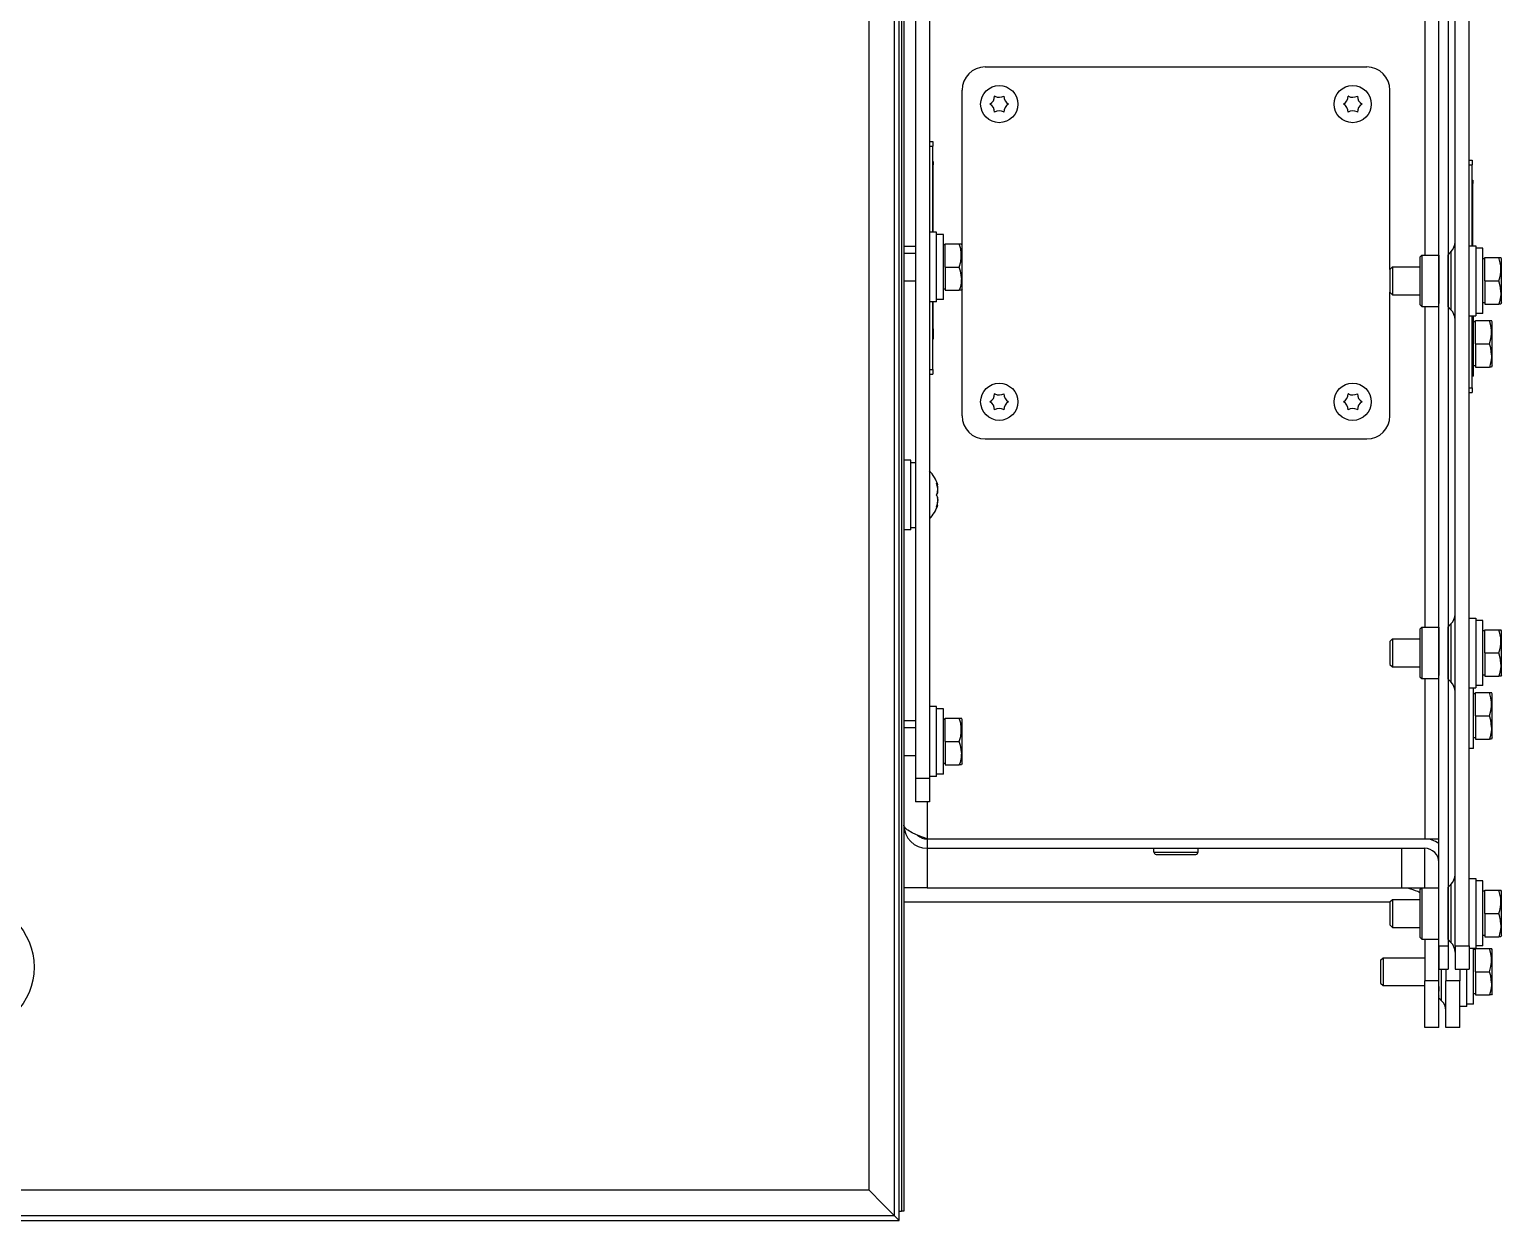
# Model space of a CAD drawing. Extents: x 39751 to 116307, y -36149 to -14965.
# Drawn here: x 58185.5 to 58502, y -20941.5 to -20685.4 of the extents above; entities that cross this region are included whole.
import ezdxf

# ---------------------------------------------------------------- set-up
doc = ezdxf.new("R2010")
doc.units = 0
doc.header["$LTSCALE"] = 1500

# ---------------------------------------------------------------- blocks, each defined once
blk = doc.blocks.new('A$C39DA5095')
at = {"color": 7}
for p, q in [((1624.5, 69.41), (1624.5, 465.11)), ((1630, 63.91), (1630, 443.06)), ((1631, 62.91), (1631, 439.04)), ((1631.51, 436.99), (1631.51, 64.91)), ((1632, 435.03), (1632, 64.91)), ((1747, 121.94), (1747, 407.94)), ((1749, 407.94), (1749, 121.94)), ((1750.5, 121.94), (1750.5, 407.94)), ((1753.5, 121.94), (1753.5, 407.94)), ((1634.5, 377.91), (1634.5, 157.91)), ((1637.5, 377.91), (1637.5, 157.91)), ((1744, 339.42), (1744, 270.47)), ((1649.5, 310.94), (1731.5, 310.94)), ((1644.5, 272.66), (1644.5, 305.94)), ((1736.5, 267.4), (1736.5, 305.94)), ((1644.5, 235.94), (1644.5, 263.16)), ((1736.5, 235.94), (1736.5, 262.48)), ((1744, 259.42), (1744, 190.47)), ((1649.5, 230.94), (1731.5, 230.94)), ((1744, 179.42), (1744, 144.94)), ((1637, 144.94), (1744, 144.94)), ((1637, 142.94), (1744, 142.94)), ((1747, 116.94), (1747, 142.94)), ((1637, 134.41), (1739, 134.41)), ((1632, 131.41), (1736.51, 131.41)), ((1624.5, 69.41), (139.5, 69.41)), ((1630, 63.91), (134, 63.91)), ((133, 62.91), (1631, 62.91))]:
    blk.add_line(p, q, dxfattribs=at)
at = {"color": 7, "ltscale": 0.002176}
for p, q in [((1651.58, 304.63), (1651.5, 304.67)), ((1727.58, 304.63), (1727.5, 304.67)), ((1653.42, 301.25), (1653.5, 301.21)), ((1729.42, 301.25), (1729.5, 301.21)), ((1651.58, 240.63), (1651.5, 240.67)), ((1727.58, 240.63), (1727.5, 240.67)), ((1653.42, 237.25), (1653.5, 237.21)), ((1729.42, 237.25), (1729.5, 237.21))]:
    blk.add_line(p, q, dxfattribs=at)
at = {"color": 7, "ltscale": 0.01748}
for p, q in [((1637.5, 294.9), (1638.2, 294.9)), ((1637.5, 293.9), (1638.2, 293.9)), ((1753.5, 290.91), (1754.2, 290.91)), ((1753.5, 289.91), (1754.2, 289.91)), ((1639, 275.41), (1638.3, 275.41)), ((1754.3, 272.44), (1755, 272.44)), ((1637.5, 245.9), (1638.2, 245.9)), ((1637.5, 244.9), (1638.2, 244.9)), ((1753.5, 241.91), (1754.2, 241.91)), ((1753.5, 240.91), (1754.2, 240.91))]:
    blk.add_line(p, q, dxfattribs=at)
at = {"color": 7, "ltscale": 0.025}
for p, q in [((1638.2, 294.9), (1638.2, 293.9)), ((1754.2, 290.91), (1754.2, 289.91)), ((1638.2, 245.9), (1638.2, 244.9)), ((1754.2, 241.91), (1754.2, 240.91)), ((1633.5, 225.91), (1634.5, 225.91)), ((1633.5, 211.91), (1634.5, 211.91)), ((1754.5, 164.41), (1753.5, 164.41))]:
    blk.add_line(p, q, dxfattribs=at)
at = {"color": 7, "ltscale": 0.462238}
blk.add_line((1638.2, 275.41), (1638.2, 293.9), dxfattribs=at)
at = {"color": 7, "ltscale": 0.002539}
for p, q in [((1638.2, 290.6), (1638.3, 290.6)), ((1638.2, 289.85), (1638.3, 289.85)), ((1754.2, 286.61), (1754.3, 286.61)), ((1754.2, 285.86), (1754.3, 285.86)), ((1638.2, 254.65), (1638.3, 254.65)), ((1638.2, 252.4), (1638.3, 252.4)), ((1754.2, 250.66), (1754.3, 250.66)), ((1754.2, 248.41), (1754.3, 248.41))]:
    blk.add_line(p, q, dxfattribs=at)
at = {"color": 7, "ltscale": 0.01875}
for p, q in [((1638.3, 290.6), (1638.3, 289.85)), ((1754.3, 286.61), (1754.3, 285.86))]:
    blk.add_line(p, q, dxfattribs=at)
at = {"color": 7, "ltscale": 0.360988}
blk.add_line((1638.3, 275.41), (1638.3, 289.85), dxfattribs=at)
at = {"color": 7, "ltscale": 0.436583}
blk.add_line((1754.2, 272.44), (1754.2, 289.91), dxfattribs=at)
at = {"color": 7, "ltscale": 0.335333}
blk.add_line((1754.3, 272.44), (1754.3, 285.86), dxfattribs=at)
at = {"color": 7, "ltscale": 0.0375}
for p, q in [((1639, 275.41), (1637.5, 275.41)), ((1640.5, 274.91), (1639, 274.91)), ((1640.5, 274.91), (1639, 274.91)), ((1753.5, 272.44), (1755, 272.44)), ((1756.5, 271.94), (1755, 271.94)), ((1756.5, 271.94), (1755, 271.94)), ((1639, 260.41), (1637.5, 260.41)), ((1640.5, 260.91), (1639, 260.91)), ((1753.5, 257.44), (1755, 257.44)), ((1756.5, 257.94), (1755, 257.94)), ((1633.5, 226.41), (1632, 226.41)), ((1633.5, 211.41), (1632, 211.41)), ((1753.5, 192.44), (1755, 192.44)), ((1753.5, 192.44), (1755, 192.44)), ((1756.5, 191.94), (1755, 191.94)), ((1756.5, 191.94), (1755, 191.94)), ((1753.5, 177.44), (1755, 177.44)), ((1756.5, 177.94), (1755, 177.94)), ((1639, 173.41), (1637.5, 173.41)), ((1639, 173.41), (1637.5, 173.41)), ((1639, 173.41), (1637.5, 173.41)), ((1640.5, 172.91), (1639, 172.91)), ((1640.5, 172.91), (1639, 172.91)), ((1640.5, 172.91), (1639, 172.91)), ((1639, 158.41), (1637.5, 158.41)), ((1640.5, 158.91), (1639, 158.91)), ((1753.5, 136.44), (1755, 136.44)), ((1753.5, 136.44), (1755, 136.44)), ((1756.5, 135.94), (1755, 135.94)), ((1756.5, 135.94), (1755, 135.94)), ((1753.5, 121.44), (1755, 121.44)), ((1756.5, 121.94), (1755, 121.94)), ((1753, 108.91), (1751.5, 108.91)), ((1754.5, 109.41), (1753, 109.41))]:
    blk.add_line(p, q, dxfattribs=at)
at = {"color": 7, "ltscale": 0.375}
for p, q in [((1639, 260.41), (1639, 275.41)), ((1755, 272.44), (1755, 257.44)), ((1633.5, 211.41), (1633.5, 226.41)), ((1755, 192.44), (1755, 177.44)), ((1639, 158.41), (1639, 173.41)), ((1755, 136.44), (1755, 121.44))]:
    blk.add_line(p, q, dxfattribs=at)
at = {"color": 7, "ltscale": 0.0625}
for p, q in [((1632, 272.41), (1634.5, 272.41)), ((1632, 270.91), (1634.5, 270.91)), ((1632, 270.91), (1634.5, 270.91)), ((1632, 264.91), (1634.5, 264.91)), ((1632, 170.41), (1634.5, 170.41)), ((1632, 168.91), (1634.5, 168.91)), ((1632, 168.91), (1634.5, 168.91)), ((1632, 168.91), (1634.5, 168.91)), ((1632, 162.91), (1634.5, 162.91))]:
    blk.add_line(p, q, dxfattribs=at)
at = {"color": 7, "ltscale": 0.175}
for p, q in [((1640.5, 267.91), (1640.5, 274.91)), ((1756.5, 264.94), (1756.5, 271.94)), ((1640.5, 260.91), (1640.5, 267.91)), ((1756.5, 257.94), (1756.5, 264.94)), ((1754.5, 244.41), (1754.5, 251.41)), ((1756.5, 184.94), (1756.5, 191.94)), ((1756.5, 177.94), (1756.5, 184.94)), ((1640.5, 165.91), (1640.5, 172.91)), ((1754.5, 164.41), (1754.5, 171.41)), ((1640.5, 158.91), (1640.5, 165.91)), ((1756.5, 128.94), (1756.5, 135.94)), ((1756.5, 121.94), (1756.5, 128.94)), ((1754.5, 109.41), (1754.5, 116.41))]:
    blk.add_line(p, q, dxfattribs=at)
at = {"color": 7, "ltscale": 0.01001}
for p, q in [((1640.9, 272.66), (1640.5, 272.66)), ((1640.9, 272.66), (1640.5, 272.66)), ((1756.9, 269.69), (1756.5, 269.69)), ((1756.9, 269.69), (1756.5, 269.69)), ((1640.9, 263.16), (1640.5, 263.16)), ((1756.9, 260.19), (1756.5, 260.19)), ((1754.9, 256.16), (1754.5, 256.16)), ((1754.9, 256.16), (1754.5, 256.16)), ((1754.9, 246.66), (1754.5, 246.66)), ((1756.9, 189.69), (1756.5, 189.69)), ((1756.9, 189.69), (1756.5, 189.69)), ((1756.9, 180.19), (1756.5, 180.19)), ((1754.9, 176.16), (1754.5, 176.16)), ((1754.9, 176.16), (1754.5, 176.16)), ((1640.9, 170.66), (1640.5, 170.66)), ((1640.9, 170.66), (1640.5, 170.66)), ((1640.9, 170.66), (1640.5, 170.66)), ((1754.9, 166.66), (1754.5, 166.66)), ((1640.9, 161.16), (1640.5, 161.16)), ((1756.9, 133.69), (1756.5, 133.69)), ((1756.9, 133.69), (1756.5, 133.69)), ((1756.9, 124.19), (1756.5, 124.19)), ((1754.9, 121.16), (1754.5, 121.16)), ((1754.9, 121.16), (1754.5, 121.16)), ((1754.9, 121.16), (1754.5, 121.16)), ((1754.9, 121.16), (1754.5, 121.16)), ((1754.9, 121.16), (1754.5, 121.16)), ((1754.9, 111.66), (1754.5, 111.66))]:
    blk.add_line(p, q, dxfattribs=at)
at = {"color": 7, "ltscale": 0.075195}
for p, q in [((1640.9, 272.91), (1643.91, 272.91)), ((1756.9, 269.94), (1759.91, 269.94)), ((1640.9, 267.91), (1643.91, 267.91)), ((1640.9, 262.91), (1643.91, 262.91)), ((1756.9, 264.94), (1759.91, 264.94)), ((1756.9, 259.94), (1759.91, 259.94)), ((1754.9, 256.41), (1757.91, 256.41)), ((1754.9, 251.41), (1757.91, 251.41)), ((1754.9, 246.41), (1757.91, 246.41)), ((1756.9, 189.94), (1759.91, 189.94)), ((1756.9, 184.94), (1759.91, 184.94)), ((1756.9, 179.94), (1759.91, 179.94)), ((1754.9, 176.41), (1757.91, 176.41)), ((1754.9, 171.41), (1757.91, 171.41)), ((1640.9, 170.91), (1643.91, 170.91)), ((1640.9, 165.91), (1643.91, 165.91)), ((1754.9, 166.41), (1757.91, 166.41)), ((1640.9, 160.91), (1643.91, 160.91)), ((1756.9, 133.94), (1759.91, 133.94)), ((1756.9, 128.94), (1759.91, 128.94)), ((1756.9, 123.94), (1759.91, 123.94)), ((1754.9, 121.41), (1757.91, 121.41)), ((1754.9, 116.41), (1757.91, 116.41)), ((1754.9, 111.41), (1757.91, 111.41))]:
    blk.add_line(p, q, dxfattribs=at)
at = {"color": 7, "ltscale": 0.125}
for p, q in [((1640.9, 267.91), (1640.9, 272.91)), ((1756.9, 264.94), (1756.9, 269.94)), ((1640.9, 267.91), (1640.9, 262.91)), ((1756.9, 264.94), (1756.9, 259.94)), ((1754.9, 251.41), (1754.9, 256.41)), ((1754.9, 251.41), (1754.9, 246.41)), ((1756.9, 184.94), (1756.9, 189.94)), ((1756.9, 184.94), (1756.9, 179.94)), ((1754.9, 171.41), (1754.9, 176.41)), ((1754.9, 171.41), (1754.9, 166.41)), ((1640.9, 165.91), (1640.9, 170.91)), ((1640.9, 165.91), (1640.9, 160.91)), ((1634.5, 157.91), (1634.5, 152.91)), ((1637.5, 157.91), (1637.5, 152.91)), ((1756.9, 128.94), (1756.9, 133.94)), ((1756.9, 128.94), (1756.9, 123.94)), ((1747, 121.94), (1747, 116.94)), ((1749, 121.94), (1749, 116.94)), ((1750.5, 121.94), (1750.5, 116.94)), ((1753.5, 121.94), (1753.5, 116.94)), ((1754.9, 116.41), (1754.9, 121.41)), ((1754.9, 116.41), (1754.9, 111.41))]:
    blk.add_line(p, q, dxfattribs=at)
at = {"color": 7, "ltscale": 0.011182}
for p, q in [((1643.91, 272.91), (1644.36, 272.91)), ((1759.91, 269.94), (1760.36, 269.94)), ((1644.36, 262.91), (1643.91, 262.91)), ((1760.36, 259.94), (1759.91, 259.94)), ((1757.91, 256.41), (1758.36, 256.41)), ((1758.36, 246.41), (1757.91, 246.41)), ((1759.91, 189.94), (1760.36, 189.94)), ((1760.36, 179.94), (1759.91, 179.94)), ((1757.91, 176.41), (1758.36, 176.41)), ((1643.91, 170.91), (1644.36, 170.91)), ((1758.36, 166.41), (1757.91, 166.41)), ((1644.36, 160.91), (1643.91, 160.91)), ((1759.91, 133.94), (1760.36, 133.94)), ((1760.36, 123.94), (1759.91, 123.94)), ((1757.91, 121.41), (1758.36, 121.41)), ((1758.36, 111.41), (1757.91, 111.41))]:
    blk.add_line(p, q, dxfattribs=at)
at = {"color": 7, "ltscale": 0.007219}
for p, q in [((1644.5, 272.66), (1644.36, 272.91)), ((1760.5, 269.69), (1760.36, 269.94)), ((1644.5, 263.16), (1644.36, 262.91)), ((1760.5, 260.19), (1760.36, 259.94)), ((1758.5, 256.16), (1758.36, 256.41)), ((1758.5, 246.66), (1758.36, 246.41)), ((1760.5, 189.69), (1760.36, 189.94)), ((1760.5, 189.69), (1760.36, 189.94)), ((1760.5, 180.19), (1760.36, 179.94)), ((1758.5, 176.16), (1758.36, 176.41)), ((1644.5, 170.66), (1644.36, 170.91)), ((1758.5, 166.66), (1758.36, 166.41)), ((1644.5, 161.16), (1644.36, 160.91)), ((1760.5, 133.69), (1760.36, 133.94)), ((1760.5, 124.19), (1760.36, 123.94)), ((1758.5, 121.16), (1758.36, 121.41)), ((1758.5, 111.66), (1758.36, 111.41))]:
    blk.add_line(p, q, dxfattribs=at)
at = {"color": 7, "ltscale": 0.175682}
for p, q in [((1644.5, 265.63), (1644.5, 272.66)), ((1760.5, 262.67), (1760.5, 269.69)), ((1758.5, 249.13), (1758.5, 256.16)), ((1760.5, 182.67), (1760.5, 189.69)), ((1758.5, 169.13), (1758.5, 176.16)), ((1644.5, 163.63), (1644.5, 170.66)), ((1760.5, 126.67), (1760.5, 133.69)), ((1758.5, 114.13), (1758.5, 121.16))]:
    blk.add_line(p, q, dxfattribs=at)
at = {"color": 7, "ltscale": 0.014429}
for p, q in [((1742.92, 270.06), (1743.33, 270.47)), ((1742.92, 259.83), (1743.33, 259.42)), ((1742.92, 190.06), (1743.33, 190.47)), ((1742.92, 134.06), (1743.33, 134.47)), ((1742.92, 134.06), (1743.33, 134.47))]:
    blk.add_line(p, q, dxfattribs=at)
at = {"color": 7, "ltscale": 0.24019}
for p, q in [((1742.92, 270.06), (1742.92, 260.45)), ((1742.92, 190.06), (1742.92, 180.45)), ((1742.92, 134.06), (1742.92, 124.45))]:
    blk.add_line(p, q, dxfattribs=at)
at = {"color": 7, "ltscale": 0.259341}
for p, q in [((1743.33, 270.47), (1743.33, 260.09)), ((1747, 270.47), (1747, 260.09)), ((1743.33, 190.47), (1743.33, 180.09)), ((1747, 190.47), (1747, 180.09)), ((1743.33, 134.47), (1743.33, 124.09))]:
    blk.add_line(p, q, dxfattribs=at)
at = {"color": 7, "ltscale": 0.091797}
for p, q in [((1743.33, 270.47), (1747, 270.47)), ((1743.33, 259.42), (1747, 259.42)), ((1743.33, 190.47), (1747, 190.47)), ((1743.33, 179.42), (1747, 179.42)), ((1743.33, 134.47), (1747, 134.47)), ((1743.33, 134.47), (1747, 134.47)), ((1743.33, 123.42), (1747, 123.42))]:
    blk.add_line(p, q, dxfattribs=at)
at = {"color": 7, "ltscale": 0.021956}
for p, q in [((1749, 270.56), (1749.62, 271.19)), ((1749, 270.56), (1749.62, 271.19)), ((1749, 190.56), (1749.62, 191.19)), ((1749, 190.56), (1749.62, 191.19))]:
    blk.add_line(p, q, dxfattribs=at)
at = {"color": 7, "ltscale": 0.100949}
blk.add_line((1749, 266.53), (1749, 270.56), dxfattribs=at)
at = {"color": 7, "ltscale": 0.002887}
blk.add_line((1749, 270.56), (1749, 270.45), dxfattribs=at)
at = {"color": 7, "ltscale": 0.003287}
blk.add_line((1749, 270.29), (1749, 270.15), dxfattribs=at)
at = {"color": 7, "ltscale": 0.112126}
for p, q in [((1749.62, 271.19), (1749.62, 266.7)), ((1749.62, 191.19), (1749.62, 186.7)), ((1749.62, 135.19), (1749.62, 130.7))]:
    blk.add_line(p, q, dxfattribs=at)
at = {"color": 7, "ltscale": 0.019136}
for p, q in [((1736.5, 267.4), (1737.04, 267.94)), ((1736.5, 262.48), (1737.04, 261.94)), ((1736.5, 187.4), (1737.04, 187.94)), ((1736.5, 182.48), (1737.04, 181.94)), ((1736.5, 131.4), (1737.04, 131.94)), ((1736.5, 131.4), (1737.04, 131.94)), ((1736.5, 126.48), (1737.04, 125.94)), ((1736.5, 126.48), (1737.04, 125.94)), ((1734.5, 118.86), (1735.04, 119.41)), ((1734.5, 118.86), (1735.04, 119.41)), ((1734.5, 118.86), (1735.04, 119.41)), ((1734.5, 118.86), (1735.04, 119.41)), ((1734.5, 118.86), (1735.04, 119.41)), ((1734.5, 113.95), (1735.04, 113.41))]:
    blk.add_line(p, q, dxfattribs=at)
at = {"color": 7, "ltscale": 0.090929}
for p, q in [((1736.5, 267.4), (1736.5, 263.76)), ((1736.5, 187.4), (1736.5, 183.76)), ((1736.5, 131.4), (1736.5, 127.76)), ((1734.5, 118.86), (1734.5, 115.23))]:
    blk.add_line(p, q, dxfattribs=at)
at = {"color": 7, "ltscale": 0.039043}
for p, q in [((1737.04, 267.94), (1737.04, 266.38)), ((1737.04, 263.5), (1737.04, 261.94)), ((1737.04, 187.94), (1737.04, 186.38)), ((1737.04, 183.5), (1737.04, 181.94)), ((1737.04, 131.94), (1737.04, 130.38)), ((1737.04, 127.5), (1737.04, 125.94)), ((1735.04, 119.41), (1735.04, 117.84)), ((1735.04, 114.97), (1735.04, 113.41))]:
    blk.add_line(p, q, dxfattribs=at)
at = {"color": 7, "ltscale": 0.146973}
for p, q in [((1737.04, 267.94), (1742.92, 267.94)), ((1737.04, 261.94), (1742.92, 261.94)), ((1737.04, 187.94), (1742.92, 187.94)), ((1737.04, 181.94), (1742.92, 181.94)), ((1737.04, 131.94), (1742.92, 131.94)), ((1737.04, 131.94), (1742.92, 131.94)), ((1737.04, 125.94), (1742.92, 125.94))]:
    blk.add_line(p, q, dxfattribs=at)
at = {"color": 7, "ltscale": 0.071915}
for p, q in [((1737.04, 266.38), (1737.04, 263.5)), ((1737.04, 186.38), (1737.04, 183.5)), ((1737.04, 130.38), (1737.04, 127.5)), ((1735.04, 117.84), (1735.04, 114.97))]:
    blk.add_line(p, q, dxfattribs=at)
at = {"color": 7, "ltscale": 0.008585}
blk.add_line((1749, 268.46), (1749, 268.81), dxfattribs=at)
at = {"color": 7, "ltscale": 0.012547}
blk.add_line((1749, 268.77), (1749, 268.27), dxfattribs=at)
at = {"color": 7, "ltscale": 0.180104}
for p, q in [((1749, 259.32), (1749, 266.53)), ((1749, 179.32), (1749, 186.53)), ((1749, 123.32), (1749, 130.53))]:
    blk.add_line(p, q, dxfattribs=at)
at = {"color": 7, "ltscale": 0.047221}
for p, q in [((1749.62, 266.7), (1749.62, 264.81)), ((1749.62, 186.7), (1749.62, 184.81)), ((1749.62, 130.7), (1749.62, 128.81))]:
    blk.add_line(p, q, dxfattribs=at)
at = {"color": 7, "ltscale": 0.061818}
for p, q in [((1644.5, 263.16), (1644.5, 265.63)), ((1760.5, 260.19), (1760.5, 262.67)), ((1758.5, 246.66), (1758.5, 249.13)), ((1760.5, 180.19), (1760.5, 182.67)), ((1758.5, 166.66), (1758.5, 169.13)), ((1644.5, 161.16), (1644.5, 163.63)), ((1760.5, 124.19), (1760.5, 126.67)), ((1758.5, 111.66), (1758.5, 114.13))]:
    blk.add_line(p, q, dxfattribs=at)
at = {"color": 7, "ltscale": 0.031996}
for p, q in [((1736.5, 263.76), (1736.5, 262.48)), ((1736.5, 183.76), (1736.5, 182.48)), ((1736.5, 127.76), (1736.5, 126.48)), ((1734.5, 115.23), (1734.5, 113.95))]:
    blk.add_line(p, q, dxfattribs=at)
at = {"color": 7, "ltscale": 0.152783}
for p, q in [((1749.62, 264.81), (1749.62, 258.7)), ((1749.62, 184.81), (1749.62, 178.7)), ((1749.62, 128.81), (1749.62, 122.7))]:
    blk.add_line(p, q, dxfattribs=at)
at = {"color": 7, "ltscale": 0.362762}
blk.add_line((1638.2, 245.9), (1638.2, 260.41), dxfattribs=at)
at = {"color": 7, "ltscale": 0.144012}
blk.add_line((1638.3, 254.65), (1638.3, 260.41), dxfattribs=at)
at = {"color": 7, "ltscale": 0.01566}
for p, q in [((1742.92, 260.45), (1742.92, 259.83)), ((1742.92, 180.45), (1742.92, 179.83)), ((1742.92, 124.45), (1742.92, 123.83))]:
    blk.add_line(p, q, dxfattribs=at)
at = {"color": 7, "ltscale": 0.01691}
for p, q in [((1743.33, 260.09), (1743.33, 259.42)), ((1747, 259.42), (1747, 260.09))]:
    blk.add_line(p, q, dxfattribs=at)
at = {"color": 7, "ltscale": 0.035419}
blk.add_line((1749, 261.05), (1749, 259.63), dxfattribs=at)
at = {"color": 7, "ltscale": 0.002122}
blk.add_line((1749, 261.05), (1749, 260.96), dxfattribs=at)
at = {"color": 7, "ltscale": 0.021959}
for p, q in [((1749, 259.32), (1749.62, 258.7)), ((1749, 179.32), (1749.62, 178.7)), ((1749, 123.32), (1749.62, 122.7))]:
    blk.add_line(p, q, dxfattribs=at)
at = {"color": 7, "ltscale": 0.388417}
blk.add_line((1754.2, 241.91), (1754.2, 257.44), dxfattribs=at)
at = {"color": 7, "ltscale": 0.169667}
blk.add_line((1754.3, 250.66), (1754.3, 257.44), dxfattribs=at)
at = {"color": 7, "ltscale": 0.150914}
for p, q in [((1754.5, 251.41), (1754.5, 257.44)), ((1754.5, 171.41), (1754.5, 177.44))]:
    blk.add_line(p, q, dxfattribs=at)
at = {"color": 7, "ltscale": 0.05625}
for p, q in [((1638.3, 254.65), (1638.3, 252.4)), ((1754.3, 250.66), (1754.3, 248.41))]:
    blk.add_line(p, q, dxfattribs=at)
at = {"color": 7, "ltscale": 0.007471}
blk.add_line((1754.5, 244.41), (1754.2, 244.41), dxfattribs=at)
at = {"color": 7, "ltscale": 0.001996}
blk.add_line((1639.01, 221.44), (1638.97, 221.5), dxfattribs=at)
at = {"color": 7, "ltscale": 0.010581}
blk.add_line((1639.01, 221.44), (1639.27, 221.1), dxfattribs=at)
at = {"color": 7, "ltscale": 0.004199}
for p, q in [((1639.1, 221.1), (1639.27, 221.1)), ((1639.1, 216.71), (1639.27, 216.71))]:
    blk.add_line(p, q, dxfattribs=at)
at = {"color": 7, "ltscale": 0.004697}
blk.add_line((1749, 190.56), (1749, 190.37), dxfattribs=at)
at = {"color": 7, "ltscale": 0.100926}
blk.add_line((1749, 186.53), (1749, 190.56), dxfattribs=at)
at = {"color": 7, "ltscale": 0.013438}
blk.add_line((1749, 188.38), (1749, 188.91), dxfattribs=at)
at = {"color": 7, "ltscale": 0.006062}
blk.add_line((1749, 181.06), (1749, 180.82), dxfattribs=at)
at = {"color": 7, "ltscale": 0.035991}
blk.add_line((1749, 181.04), (1749, 179.6), dxfattribs=at)
at = {"color": 7, "ltscale": 0.014428}
for p, q in [((1742.92, 179.83), (1743.33, 179.42)), ((1742.92, 123.83), (1743.33, 123.42))]:
    blk.add_line(p, q, dxfattribs=at)
at = {"color": 7, "ltscale": 0.016908}
for p, q in [((1743.33, 180.09), (1743.33, 179.42)), ((1747, 179.42), (1747, 180.09)), ((1743.33, 124.09), (1743.33, 123.42))]:
    blk.add_line(p, q, dxfattribs=at)
at = {"color": 7, "ltscale": 0.075}
for p, q in [((1637.5, 157.91), (1634.5, 157.91)), ((1637.5, 152.91), (1634.5, 152.91)), ((1750.5, 121.94), (1753.5, 121.94)), ((1747, 114.41), (1744, 114.41)), ((1751.5, 114.41), (1748.5, 114.41)), ((1750.5, 116.94), (1753.5, 116.94)), ((1747, 104.41), (1744, 104.41)), ((1751.5, 104.41), (1748.5, 104.41))]:
    blk.add_line(p, q, dxfattribs=at)
at = {"color": 7, "ltscale": 0.199075}
blk.add_line((1637, 152.91), (1637, 144.94), dxfattribs=at)
at = {"color": 7, "ltscale": 0.000683594}
blk.add_line((1637, 144.94), (1636.97, 144.94), dxfattribs=at)
at = {"color": 7, "ltscale": 0.05}
for p, q in [((1637, 144.94), (1637, 142.94)), ((1747, 121.94), (1749, 121.94)), ((1747, 116.94), (1749, 116.94))]:
    blk.add_line(p, q, dxfattribs=at)
at = {"color": 7, "ltscale": 0.213412}
for p, q in [((1637, 142.94), (1637, 134.41)), ((1739, 142.94), (1739, 134.41))]:
    blk.add_line(p, q, dxfattribs=at)
at = {"color": 7, "ltscale": 0.02}
for p, q in [((1685.75, 142.14), (1685.75, 142.94)), ((1695.25, 142.14), (1695.25, 142.94))]:
    blk.add_line(p, q, dxfattribs=at)
at = {"color": 7, "ltscale": 0.053027}
blk.add_line((1744, 144.94), (1746.12, 144.94), dxfattribs=at)
at = {"color": 7, "ltscale": 0.211874}
blk.add_line((1744, 134.47), (1744, 142.94), dxfattribs=at)
at = {"color": 7, "ltscale": 0.021973}
blk.add_line((1746.12, 144.94), (1747, 144.94), dxfattribs=at)
at = {"color": 7, "ltscale": 0.061816}
blk.add_line((1685.75, 142.14), (1688.22, 142.14), dxfattribs=at)
at = {"color": 7, "ltscale": 0.055322}
blk.add_line((1686.25, 141.64), (1688.46, 141.64), dxfattribs=at)
at = {"color": 7, "ltscale": 0.175684}
blk.add_line((1688.22, 142.14), (1695.25, 142.14), dxfattribs=at)
at = {"color": 7, "ltscale": 0.157178}
blk.add_line((1688.46, 141.64), (1694.75, 141.64), dxfattribs=at)
at = {"color": 7, "ltscale": 0.036621}
blk.add_line((1633.47, 134.41), (1632, 134.41), dxfattribs=at)
at = {"color": 7, "ltscale": 0.088379}
for p, q in [((1637, 134.41), (1633.47, 134.41)), ((1739, 134.41), (1742.54, 134.41))]:
    blk.add_line(p, q, dxfattribs=at)
at = {"color": 7, "ltscale": 0.018311}
blk.add_line((1742.54, 134.41), (1743.27, 134.41), dxfattribs=at)
at = {"color": 7, "ltscale": 0.021962}
blk.add_line((1749, 134.56), (1749.62, 135.19), dxfattribs=at)
at = {"color": 7, "ltscale": 0.02196}
blk.add_line((1749, 134.56), (1749.62, 135.19), dxfattribs=at)
at = {"color": 7, "ltscale": 0.10097}
blk.add_line((1749, 130.53), (1749, 134.56), dxfattribs=at)
at = {"color": 7, "ltscale": 0.010228}
blk.add_line((1749, 134.56), (1749, 134.15), dxfattribs=at)
at = {"color": 7, "ltscale": 0.009081}
blk.add_line((1749, 133.94), (1749, 134.3), dxfattribs=at)
at = {"color": 7, "ltscale": 0.024573}
blk.add_line((1749, 132.24), (1749, 133.22), dxfattribs=at)
at = {"color": 7, "ltscale": 0.018279}
blk.add_line((1749, 124.85), (1749, 125.58), dxfattribs=at)
at = {"color": 7, "ltscale": 0.011459}
blk.add_line((1749, 125.05), (1749, 124.59), dxfattribs=at)
at = {"color": 7, "ltscale": 0.035907}
blk.add_line((1749, 125.04), (1749, 123.6), dxfattribs=at)
at = {"color": 7, "ltscale": 0.225291}
blk.add_line((1744, 123.42), (1744, 114.41), dxfattribs=at)
at = {"color": 7, "ltscale": 0.007495}
blk.add_line((1747, 122.03), (1747, 121.73), dxfattribs=at)
at = {"color": 7, "ltscale": 0.003389}
blk.add_line((1747, 121.75), (1747, 121.89), dxfattribs=at)
at = {"color": 7, "ltscale": 0.017761}
blk.add_line((1747, 120.32), (1747, 121.03), dxfattribs=at)
at = {"color": 7, "ltscale": 0.005621}
blk.add_line((1747, 120.16), (1747, 120.38), dxfattribs=at)
at = {"color": 7, "ltscale": 0.015355}
blk.add_line((1747, 120.35), (1747, 119.74), dxfattribs=at)
at = {"color": 7, "ltscale": 0.002742}
blk.add_line((1747, 120.34), (1747, 120.24), dxfattribs=at)
at = {"color": 7, "ltscale": 0.125919}
blk.add_line((1754.5, 116.41), (1754.5, 121.44), dxfattribs=at)
at = {"color": 7, "ltscale": 0.223975}
for p, q in [((1735.04, 119.41), (1744, 119.41)), ((1735.04, 119.41), (1744, 119.41)), ((1735.04, 119.41), (1744, 119.41)), ((1735.04, 119.41), (1744, 119.41)), ((1735.04, 119.41), (1744, 119.41)), ((1735.04, 113.41), (1744, 113.41))]:
    blk.add_line(p, q, dxfattribs=at)
at = {"color": 7, "ltscale": 0.022572}
blk.add_line((1747, 117.99), (1747, 118.89), dxfattribs=at)
at = {"color": 7, "ltscale": 0.026147}
blk.add_line((1747, 116.94), (1747, 117.99), dxfattribs=at)
at = {"color": 7, "ltscale": 0.25}
for p, q in [((1744, 104.41), (1744, 114.41)), ((1747, 104.41), (1747, 114.41)), ((1748.5, 104.41), (1748.5, 114.41)), ((1751.5, 104.41), (1751.5, 114.41))]:
    blk.add_line(p, q, dxfattribs=at)
at = {"color": 7, "ltscale": 0.063412}
for p, q in [((1747, 114.41), (1747, 116.94)), ((1748.5, 116.94), (1748.5, 114.41)), ((1751.5, 116.94), (1751.5, 114.41))]:
    blk.add_line(p, q, dxfattribs=at)
at = {"color": 7, "ltscale": 0.049165}
blk.add_line((1747, 114.98), (1747, 116.94), dxfattribs=at)
at = {"color": 7, "ltscale": 0.169487}
blk.add_line((1747.62, 110.16), (1747.62, 116.94), dxfattribs=at)
at = {"color": 7, "ltscale": 0.200919}
blk.add_line((1753, 108.91), (1753, 116.94), dxfattribs=at)
at = {"color": 7, "ltscale": 0.044138}
blk.add_line((1747, 111.73), (1747, 113.49), dxfattribs=at)
at = {"color": 7, "ltscale": 0.024452}
blk.add_line((1747, 113.23), (1747, 112.25), dxfattribs=at)
at = {"color": 7, "ltscale": 0.00152}
blk.add_line((1747, 111.23), (1747, 111.17), dxfattribs=at)
at = {"color": 7, "ltscale": 0.021177}
blk.add_line((1747, 110.78), (1747.6, 110.19), dxfattribs=at)
at = {"color": 7, "ltscale": 0.021958}
blk.add_line((1747, 110.78), (1747.62, 110.16), dxfattribs=at)
at = {"color": 7, "ltscale": 0.035355}
for p, q in [((1624.5, 69.41), (1625.5, 68.41)), ((1624.5, 69.41), (1625.5, 68.41)), ((1625.5, 68.41), (1626.5, 67.41)), ((1631, 62.91), (1630, 63.91)), ((1631, 62.91), (1630, 63.91))]:
    blk.add_line(p, q, dxfattribs=at)
at = {"color": 7, "ltscale": 0.123744}
for p, q in [((1626.5, 67.41), (1630, 63.91)), ((1630, 63.91), (1626.5, 67.41))]:
    blk.add_line(p, q, dxfattribs=at)
at = {"color": 7, "ltscale": 0.012842}
blk.add_line((1631, 64.91), (1631.51, 64.91), dxfattribs=at)
at = {"color": 7, "ltscale": 0.012158}
blk.add_line((1632, 64.91), (1631.51, 64.91), dxfattribs=at)
at = {"color": 7}
for points in [[(1643.91, 267.91), (1644.21, 269), (1644.34, 269.95), (1644.34, 270.86), (1644.21, 271.81), (1643.91, 272.91)], [(1759.91, 264.94), (1760.1, 265.6), (1760.25, 266.25), (1760.33, 266.9), (1760.36, 267.55), (1760.31, 268.19), (1760.21, 268.82), (1760.08, 269.38), (1759.91, 269.94)], [(1644.36, 265.51), (1644.3, 266.24), (1644.16, 267.02), (1643.91, 267.91)], [(1644.36, 265.51), (1644.34, 264.98), (1644.29, 264.46), (1644.07, 263.42), (1643.91, 262.91)], [(1760.36, 262.54), (1760.27, 263.51), (1760.06, 264.47), (1759.91, 264.94)], [(1760.36, 262.54), (1760.34, 262.02), (1760.29, 261.5), (1760.07, 260.46), (1759.91, 259.94)], [(1757.91, 251.41), (1758.21, 252.5), (1758.34, 253.45), (1758.34, 254.36), (1758.21, 255.31), (1757.91, 256.41)], [(1758.36, 249.01), (1758.3, 249.74), (1758.16, 250.52), (1757.91, 251.41)], [(1758.36, 249.01), (1758.34, 248.48), (1758.29, 247.96), (1758.07, 246.92), (1757.91, 246.41)], [(1638.97, 221.5), (1639.07, 221.19), (1639.2, 220.7), (1639.25, 220.31), (1639.25, 219.68), (1639.19, 219.36), (1639.1, 219.13), (1638.97, 218.91)], [(1638.97, 218.91), (1639.07, 218.74), (1639.19, 218.44), (1639.25, 218.14), (1639.27, 217.85)], [(1639.27, 219.96), (1639.26, 220.28), (1639.21, 220.65), (1639.11, 221.06)], [(1639.27, 217.85), (1639.25, 217.45), (1639.16, 216.96), (1638.97, 216.31)], [(1639.22, 217.21), (1639.26, 217.65), (1639.26, 218.03), (1639.21, 218.35)], [(1759.91, 184.94), (1760.1, 185.6), (1760.25, 186.25), (1760.33, 186.9), (1760.36, 187.55), (1760.31, 188.19), (1760.21, 188.82), (1760.08, 189.38), (1759.91, 189.94)], [(1760.36, 182.54), (1760.27, 183.51), (1760.06, 184.47), (1759.91, 184.94)], [(1760.36, 182.54), (1760.34, 182.02), (1760.29, 181.5), (1760.07, 180.46), (1759.91, 179.94)], [(1757.91, 171.41), (1758.21, 172.5), (1758.34, 173.45), (1758.34, 174.36), (1758.21, 175.31), (1757.91, 176.41)], [(1758.36, 169.01), (1758.3, 169.74), (1758.16, 170.52), (1757.91, 171.41)], [(1643.91, 165.91), (1644.21, 167), (1644.34, 167.95), (1644.34, 168.86), (1644.21, 169.81), (1643.91, 170.91)], [(1758.36, 169.01), (1758.34, 168.48), (1758.29, 167.96), (1758.07, 166.92), (1757.91, 166.41)], [(1644.36, 163.51), (1644.3, 164.24), (1644.16, 165.02), (1643.91, 165.91)], [(1644.36, 163.51), (1644.34, 162.98), (1644.29, 162.46), (1644.07, 161.42), (1643.91, 160.91)], [(1637, 144.94), (1635.44, 145.55), (1634.57, 145.91), (1633.79, 146.27), (1632.83, 146.83), (1632.73, 146.9), (1632.34, 147.24), (1632.09, 147.59), (1632.02, 147.76), (1632, 147.94)], [(1759.91, 128.94), (1760.1, 129.6), (1760.25, 130.25), (1760.33, 130.9), (1760.36, 131.55), (1760.31, 132.19), (1760.21, 132.82), (1760.08, 133.38), (1759.91, 133.94)], [(1760.36, 126.54), (1760.27, 127.51), (1760.06, 128.47), (1759.91, 128.94)], [(1760.36, 126.54), (1760.34, 126.02), (1760.29, 125.5), (1760.07, 124.46), (1759.91, 123.94)], [(1757.91, 116.41), (1758.21, 117.5), (1758.34, 118.45), (1758.34, 119.36), (1758.21, 120.31), (1757.91, 121.41)], [(1758.36, 114.01), (1758.3, 114.74), (1758.16, 115.52), (1757.91, 116.41)], [(1758.36, 114.01), (1758.34, 113.48), (1758.29, 112.96), (1758.07, 111.92), (1757.91, 111.41)]]:
    blk.add_lwpolyline(points, dxfattribs=at)
for centre, radius in [((1652.5, 302.94), 4), ((1728.5, 302.94), 4), ((1652.5, 238.94), 4), ((1728.5, 238.94), 4), ((1431, 117.41), 14)]:
    blk.add_circle(centre, radius, dxfattribs=at)
for centre, radius, start, end in [((1649.5, 305.94), 5, 90, 180), ((1731.5, 305.94), 5, 360, 90), ((1649.5, 304.67), 2, 300, 360), ((1652.5, 306.41), 2, 242.5091, 300), ((1655.5, 304.67), 2, 180, 240), ((1725.5, 304.67), 2, 300, 360), ((1728.5, 306.41), 2, 242.5091, 300), ((1731.5, 304.67), 2, 180, 240), ((1649.5, 301.21), 2, 360, 60), ((1652.5, 299.48), 2, 62.5091, 120), ((1655.5, 301.21), 2, 120, 180), ((1725.5, 301.21), 2, 360, 60), ((1728.5, 299.48), 2, 62.5091, 120), ((1731.5, 301.21), 2, 120, 180), ((1747.5, 273.31), 3, 315, 0), ((1747.5, 273.31), 3, 315, 0), ((1747.5, 256.58), 3, 0, 45), ((1747.5, 256.58), 3, 0, 45), ((1649.5, 240.67), 2, 300, 360), ((1652.5, 242.41), 2, 242.5091, 300), ((1655.5, 240.67), 2, 180, 240), ((1725.5, 240.67), 2, 300, 360), ((1728.5, 242.41), 2, 242.5091, 300), ((1731.5, 240.67), 2, 180, 240), ((1649.5, 237.21), 2, 360, 60), ((1652.5, 235.48), 2, 62.5091, 120), ((1655.5, 237.21), 2, 120, 180), ((1725.5, 237.21), 2, 360, 60), ((1728.5, 235.48), 2, 62.5091, 120), ((1731.5, 237.21), 2, 120, 180), ((1649.5, 235.94), 5, 180, 270), ((1731.5, 235.94), 5, 270, 360), ((1632.2, 218.91), 7.4, 17.2582, 44.2457), ((1637.97, 219.66), 1.25, 322.919, 339.3614), ((1636.84, 219.98), 2.42, 347.7831, 359.5967), ((1632.2, 218.91), 7.4, 315.7548, 342.7418), ((1619.7, 231.09), 24.29, 322.4983, 323.6838), ((1747.5, 193.31), 3, 315, 0), ((1747.5, 193.31), 3, 315, 0), ((1747.5, 176.58), 3, 0, 45), ((1747.5, 176.58), 3, 0, 45), ((1637, 147.94), 5, 180.6697, 270), ((1637, 147.94), 3, 227.0438, 270), ((1744, 139.94), 5, 53.1298, 90), ((1744, 139.94), 3, 360, 90), ((1686.25, 142.14), 0.5, 180, 270), ((1694.75, 142.14), 0.5, 270, 360), ((1747.5, 137.31), 3, 315, 0), ((1747.5, 137.31), 3, 315, 0), ((1739, 126.41), 8, 60.6593, 90), ((1747.5, 120.58), 3, 0, 45), ((1747.5, 120.58), 3, 0, 45), ((1745.5, 108.04), 3, 360, 45), ((1745.5, 108.04), 3, 0.0005, 45), ((1745.5, 108.04), 3, 0.0005, 45), ((1745.5, 108.04), 3, 0.0005, 45), ((1745.5, 108.04), 3, 0.0005, 45)]:
    blk.add_arc(centre, radius, start, end, dxfattribs=at)

msp = doc.modelspace()

# ---------------------------------------------------------------- block references
msp.add_blockref('A$C39DA5095', (56741.51, -21004.41))

doc.saveas('drawing.dxf')
